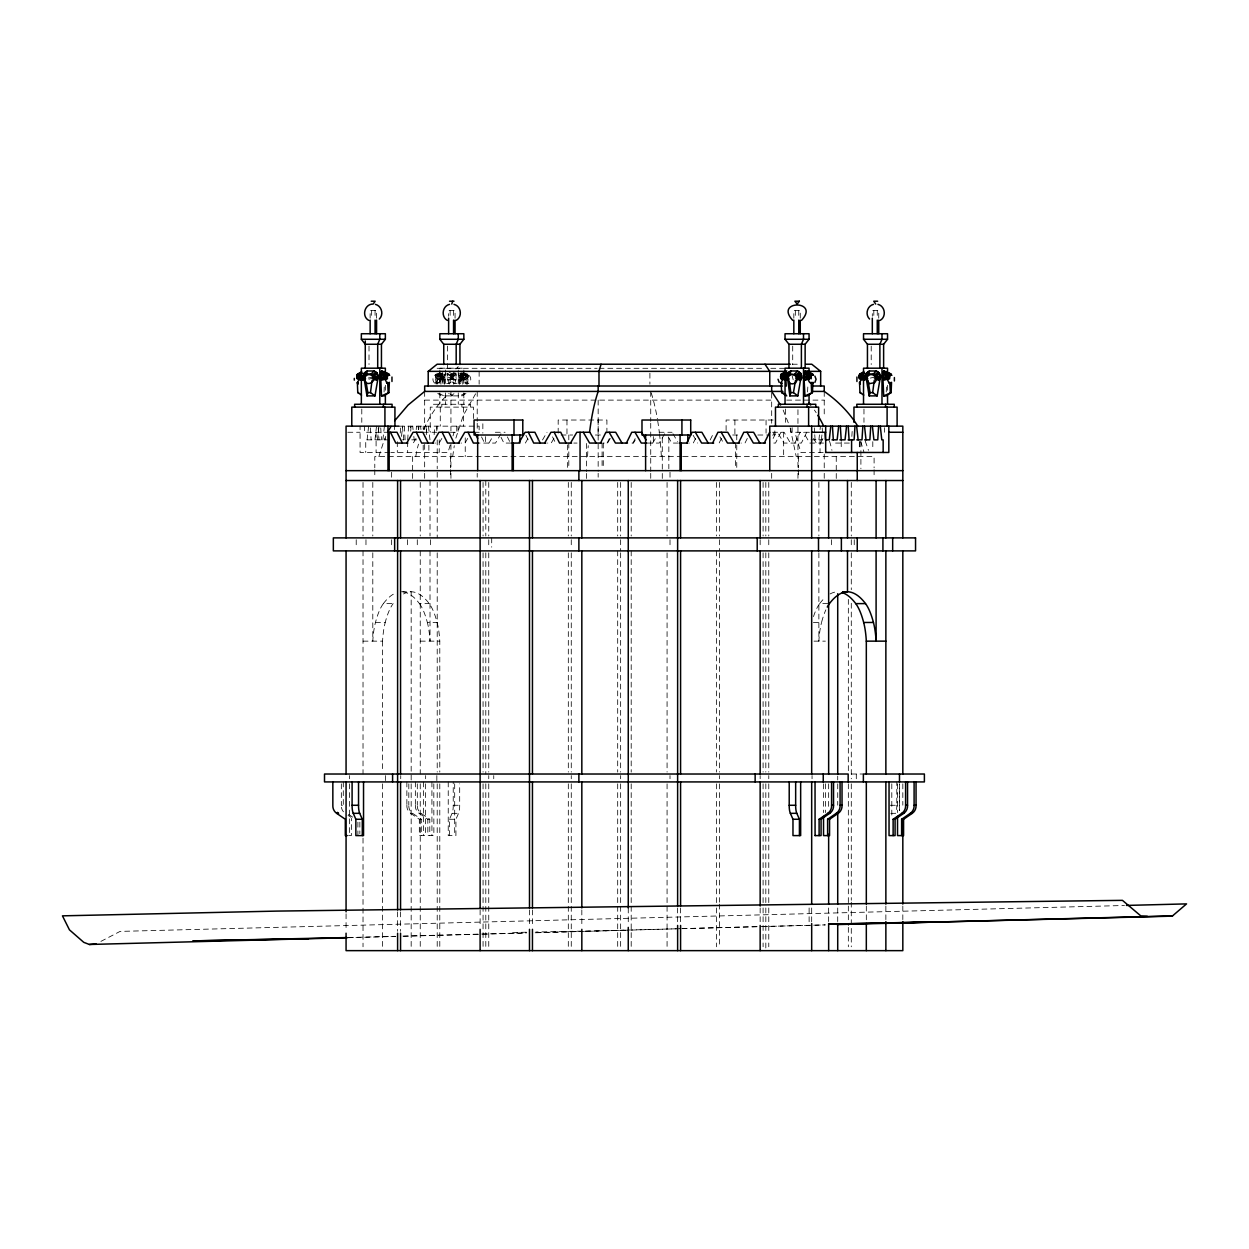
<?xml version="1.0" encoding="UTF-8"?>
<svg xmlns="http://www.w3.org/2000/svg" width="1249" height="1249" viewBox="0 0 1249 1249"><rect width="100%" height="100%" fill="white"/><g stroke="black" fill="none" stroke-linecap="round" stroke-linejoin="round"><path stroke-width="0.75" stroke-dasharray="5 3.75" d="M436.026 383.989L435.448 375.699L436.12 374.029L437.462 374.029L437.603 384.021M444.41 384.192L444.956 375.278M458.68 376.636L458.726 375.278M462.739 384.192L463.067 373.467M467.657 383.989L468.234 375.699L467.563 374.029L466.22 374.029L466.08 384.021M384.067 391.983L384.286 386.144M886.244 391.983L886.556 384.192M807.557 391.983L807.853 386.144M444.956 377.979L438.352 377.838C441.615 378.4 440.382 382.897 437.634 382.943L437.337 383.63C431.998 384.692 431.124 374.887 436.822 374.528A4.731 1.374 -90 0 1 438.087 377.448L445.003 377.307M400.242 433.013L400.679 426.174M408.564 426.174L407.689 439.851L402.475 439.851M411.03 426.174L410.702 431.295L410.218 426.174M416.229 429.594L416.448 426.174M418.696 429.594L418.915 426.174M424.114 429.594L424.332 426.174M426.252 434.714L426.799 426.174M434.152 434.714L434.683 426.174M441.131 376.636L441.303 375.278M454.683 383.771L456.588 377.979L455.713 373.467M449.702 383.989L450.577 378.806L454.261 374.029L458.742 374.029L460.943 375.699L459.054 383.1M460.6 383.771L462.38 375.278M851.849 436.432L852.38 427.876M461.865 379.228L460.803 377.448A4.731 4.528 -90 0 0 452.435 377.448C448.126 388.08 468.999 382.584 458.445 374.934M440.944 384.192L440.616 373.467M459.273 384.192L458.992 373.467M367.097 439.851L368.611 426.174M374.981 439.851L376.511 426.174M377.448 439.851L378.978 426.174M382.865 439.851L384.395 426.174M385.332 439.851L385.707 436.432M394.356 429.594L394.746 426.174M401.491 436.432L402.631 426.174M818.907 439.851L819.859 431.295M820.047 429.594L820.437 426.174M821.374 439.851L822.232 432.263M459.195 384.021L459.851 378.853L461.131 377.104L462.505 377.307M452.669 456.556L454.293 445.706M460.647 375.309L461.053 372.951L462.552 376.636M442.88 377.448C439.367 386.269 455.682 384.895 451.264 377.448A4.731 4.528 -90 0 0 442.88 377.448L445.331 374.887M444.8 379.228L438.087 377.76M378.869 456.556L384.833 438.118M455.869 438.118L463.332 415.324L476.166 392.842M450.202 445.128L447.985 452.466L390.953 452.466M452.981 435.932L454.09 432.263M443.083 383.771L441.303 377.979L442.193 373.467M444.628 383.1L442.739 375.699L444.941 374.029L449.421 374.029L453.106 378.806L453.98 383.989M449 383.771L447.095 377.979L447.985 373.467M441.178 377.307L442.88 377.76L441.818 379.228M466.861 374.528A4.731 1.374 -90 0 1 468.125 377.448L466.252 379.306L467.719 382.881L466.861 383.989L466.049 382.943C462.692 382.616 462.598 378.197 465.596 377.448A4.731 1.374 -90 0 1 466.861 374.528C472.091 375.153 472.091 383.349 466.861 383.989M449.468 835.597L449.468 819.266L452.091 813.333A8.868 2.56 -90 0 0 453.231 805.277L453.231 781.921M448.235 781.921L448.235 835.597L455.916 835.597L455.916 819.266L458.539 813.333A8.868 2.56 -90 0 0 459.679 805.277L459.679 783.857M607.092 443.067L609.387 438.43M632.946 443.067L635.257 438.43M695.584 438.43L693.273 443.067L689.635 443.067M710.166 439.976L714.006 432.263M721.438 438.43L719.127 443.067L715.864 443.067M747.292 438.43L744.997 443.067L741.344 443.067M772.803 435.355L774.333 432.263M773.147 438.43L776.222 432.263M780.875 432.263L775.504 443.067L772.241 443.067M794.817 443.067L800.187 432.263M806.745 432.263L801.374 443.067L783.872 443.067L777.565 432.263M820.687 443.067L822.982 438.43M460.943 375.699L461.49 373.467M416.011 438.43L413.294 443.067L410.015 443.067M441.865 438.43L439.148 443.067L435.511 443.067M467.719 438.43L465.018 443.067L461.365 443.067M488.983 443.067L492.59 436.885M500.943 433.809L495.525 443.067L478.039 443.067M525.345 443.067L528.046 438.43M542.503 439.976L547.015 432.263M553.9 438.43L551.199 443.067L547.546 443.067M610.277 438.43L607.576 443.067L603.439 443.067M635.241 439.976L633.43 443.067L628.528 443.067M652.743 443.067L656.349 436.885M664.702 433.809L659.285 443.067L647.279 443.067M442.63 380.305L443.832 378.853L442.833 377.698M455.947 368.986L458.227 366.597M451.045 395.886L453.965 393.7M450.748 374.809L454.371 372.171M465.955 393.435L462.146 395.886L459.726 395.886L464.753 393.435M451.326 375.309L455.261 372.951L456.072 374.029L451.623 375.699M100.904 941.387L120.091 931.395L1124.49 905.494M435.714 374.809L441.006 372.171M373.326 377.838L368.908 379.228M447.985 379.79L452.2 377.76M435.542 375.309L440.741 372.951L440.491 374.029L435.448 375.699M437.868 374.809L442.677 372.827M463.067 379.79L468.188 377.76M438.04 375.309L444.55 372.951L445.003 376.636M461.178 376.386L462.505 375.949M448.422 380.305L453.106 378.806M465.596 377.76L458.883 379.228M462.942 380.305L467.922 378.806M436.822 383.989L435.963 382.881L437.431 379.306L435.558 377.448A4.731 1.374 -90 0 1 436.822 374.528M438.134 375.699L444.691 373.467M459.132 380.305L465.877 378.853M373.186 377.104L368.393 377.979L369.72 380.305M447.095 377.979L451.888 377.104L456.588 377.979M466.876 383.021L467.719 382.881M875.362 377.104L870.569 377.979L871.459 379.79M465.221 383.1L466.049 382.943M463.348 377.979L468.297 377.104M458.726 377.979L465.502 377.104L458.68 377.307M456.728 375.949L446.955 375.949M441.303 377.979L442.849 377.838M435.386 376.386L440.304 375.949M438.196 376.386L445.003 375.949M535.165 932.784L680.065 928.71L620.581 930.24M682.001 928.631L811.772 925.244M813.708 925.181L825.386 924.885M348.518 937.531L395.152 936.313M402.927 936.11L526.766 932.862M536.414 932.613L582.659 931.395M584.594 931.348L626.982 930.24L535.821 932.004M347.191 937.734L395.761 936.453M403.536 936.25L480.974 934.236M482.91 934.174L525.486 933.065M681.985 928.663L760.813 926.602M762.764 926.555L825.011 924.931M512.699 932.488L528.186 932.176M792.256 364.224L800.078 364.224M439.835 368.19L463.847 368.19M437.119 368.299L597.147 368.299M599.052 368.299L764.981 368.299M770.789 368.299L786.433 368.299M444.628 395.886L459.054 395.886M424.66 400.117L773.553 400.117M786.698 400.117L824.231 400.117M773.084 420.023L726.106 420.023L726.106 433.138M399.102 426.174L479.132 426.143L479.132 432.263M347.815 432.263L360.071 432.263M389.095 432.263L364.396 432.263L364.396 426.143M423.208 432.263L437.025 432.263M450.374 432.263L458.118 432.263L458.118 426.143M474.308 432.263L479.226 432.263M495.307 432.263L505.08 432.263M659.066 432.263L672.071 432.263M772.569 432.263L784.107 432.263L790.43 443.067M809.383 432.263L790.773 432.263L790.773 427.673M561.082 435.011L572.667 435.011M595.383 435.011L601.362 435.011M732.679 435.011L740.61 435.011M757.815 435.011L769.306 435.011M773.958 435.011L774.848 435.011L774.848 427.517M389.376 439.851L365.738 439.851L365.738 452.466M411.748 439.851L420.367 439.851M811.023 439.851L822.357 439.851M511.2 443.067L503.893 443.067L500.833 436.885M573.775 443.067L577.054 443.067M678.379 443.067L671.837 443.067L668.231 436.885M823.575 443.067L809.742 443.067L803.419 432.263M835.597 443.067L849.82 443.067M389.875 452.466L360.071 452.466L360.071 426.143M823.185 452.466L800.906 452.466L794.817 432.263M682.204 456.556L374.794 456.556L374.794 467.829M683.109 456.556L874.097 456.556L874.097 467.829M401.413 591.761L411.171 591.761A177.686 51.365 90 0 1 429.203 603.61A71.349 20.624 -90 0 1 437.119 622.47A38.329 11.085 90 0 1 439.789 641.143L439.789 772.101M372.795 552.807L372.795 641.143A38.329 11.085 -90 0 1 375.465 622.47A71.349 20.624 -90 0 1 383.381 603.61L393.154 603.61A177.686 51.365 -90 0 1 394.59 601.768M402.943 591.885A177.686 51.365 90 0 1 419.43 603.61L429.203 603.61M813.489 616.569A71.349 20.624 90 0 1 819.687 603.61L829.461 603.61M375.465 622.47L385.223 622.47A71.349 20.624 -90 0 1 393.154 603.61M419.43 603.61A71.349 20.624 -90 0 1 427.345 622.47L437.119 622.47M813.396 622.47L821.545 622.47A71.349 20.624 90 0 1 825.854 609.871M363.022 641.143L382.569 641.143A38.329 11.085 90 0 1 385.223 622.47M420.242 641.143L439.789 641.143M813.989 641.143L825.386 641.143M851.287 774.021L862.747 774.021M341.336 783.857L341.336 805.277L343.288 805.277A8.868 8.493 -90 0 0 343.428 807.619M406.862 781.921L406.862 805.277L408.813 805.277A8.868 8.493 -90 0 0 412.623 813.333L421.288 819.266L421.288 835.597M415.355 781.921L415.355 805.277L417.307 805.277A8.868 8.493 -90 0 0 421.116 813.333L429.781 819.266L429.781 835.597M453.231 805.277L459.679 805.277M890.35 805.277L896.798 805.277L896.798 781.921M406.862 805.277A8.868 8.493 -90 0 0 410.671 813.333L412.623 813.333M415.355 805.277A8.868 8.493 -90 0 0 419.164 813.333L421.116 813.333M452.091 813.333L458.539 813.333M890.818 813.333L895.642 813.333A8.868 2.56 -90 0 0 896.798 805.277M410.671 813.333L419.336 819.266L421.288 819.266M419.164 813.333L427.829 819.266L429.781 819.266M449.468 819.266L455.916 819.266M348.627 835.597L351.359 835.597L351.359 818.345M458.68 375.949L465.487 376.386M463.379 375.949L468.297 376.386M460.834 377.838L462.38 377.979M435.386 377.104L440.351 377.979M437.634 382.943L438.461 383.1M435.963 382.881L436.807 383.021M437.806 378.853L444.55 380.305M465.549 375.699L458.883 374.029L459.132 372.951L465.643 375.309M435.76 378.806L440.741 380.305M450.577 378.806L455.261 380.305M441.178 375.949L442.505 376.386M468.234 375.699L463.192 374.029L462.942 372.951L468.141 375.309M452.06 375.699L447.61 374.029L448.422 372.951L452.357 375.309M435.495 377.76L440.616 379.79M461.006 372.827L465.815 374.809M451.482 377.76L455.713 379.79M438.945 393.435L443.957 395.886L441.537 395.886L437.728 393.435M462.676 372.171L467.969 374.809M348.533 814.317L354.31 818.282M348.034 815.316L350.922 817.283M449.312 372.171L452.934 374.809M449.718 393.7L452.638 395.886M459.851 378.853L461.053 380.305M813.583 438.43L816.284 443.067M719.939 436.885L723.561 443.067M693.179 435.355L697.691 443.067M672.977 433.809L677.489 441.522M442.739 375.699L441.818 374.029L442.63 372.951L443.036 375.309M552.542 436.885L555.618 443.067M525.923 435.355L529.763 443.067M507.375 436.885L510.451 443.067M481.521 436.885L484.596 443.067M793.193 379.79L792.178 375.949M783.154 410.078L789.727 426.393M865.276 441.131L868.477 450.311M790.164 427.845L796.222 456.556M860.717 441.443L864.043 452.466M443.832 378.853L444.488 384.021M436.338 426.174L436.853 430.733M428.454 426.174L429.984 439.851M425.987 426.174L426.658 432.263M420.57 426.174L420.96 429.594M418.103 426.174L418.477 429.594M412.685 426.174L413.076 429.594M413.825 436.432L414.215 439.851M402.334 426.174L403.864 439.851M822.201 427.876L822.529 433.013M814.317 427.876L814.645 433.013M814.754 434.714L815.082 439.851M404.286 426.174L405.144 439.851M380.742 427.876L381.491 439.851M378.26 427.876L379.025 439.851M370.375 427.876L371.14 439.851M902.824 783.857L902.824 805.183M902.824 906.04L902.824 919.623M897.531 783.826L897.531 812.584M891.802 783.826L891.802 816.424M887.539 385.27L887.539 390.968M885.869 906.04L885.869 919.623M884.511 427.673L884.511 432.263M878.75 318.167L878.75 310.377L872.317 310.377L872.317 316.216M877.266 310.377L877.266 318.167M874.097 469.718L874.097 477.227M873.816 310.377L873.816 316.216M872.801 441.662L872.801 448.859M871.209 346.082L871.209 364.505M866.322 906.04L866.322 921.559M863.965 409.032L863.965 422.334M860.904 441.865L860.904 468.734M859.718 441.865L859.718 449.546M859.343 441.6L859.343 449.078M856.299 774.021L856.299 778.752M854.238 539.74L854.238 547.171M851.287 482.442L851.287 535.977M851.287 539.74L851.287 547.171M851.287 552.823L851.287 589.684M851.287 603.267L851.287 778.752M851.287 783.857L851.287 900.217M851.287 902.168L851.287 946.773M848.336 599.395L848.336 774.021M848.336 783.857L848.336 904.104M848.336 906.04L848.336 925.431M848.336 927.383L848.336 946.773M841.233 441.662L841.233 448.859M837.72 776.097L837.72 779.969M837.72 783.857L837.72 805.183M837.72 907.976L837.72 921.559M836.252 456.556L836.252 471.591M836.252 473.465L836.252 479.116M831.6 539.74L831.6 547.171M828.649 783.857L828.649 807.119M828.649 907.976L828.649 921.559M825.464 783.826L825.464 812.584M824.231 391.421L824.231 417.463M824.231 454.058L824.231 471.404M824.231 473.324L824.231 479.116M823.528 783.826L823.528 812.584M820.031 439.851L820.031 452.466M818.876 482.442L818.876 535.977M818.876 552.807L818.876 641.143A38.329 11.085 90 0 1 821.545 622.47M812.053 775.598L812.053 778.752M811.678 907.976L811.678 923.495M809.118 907.976L809.118 923.495M800.266 318.167L800.266 310.377L793.833 310.377L793.833 318.167M798.767 310.377L798.767 318.167M798.408 456.556L798.408 467.829M798.408 469.718L798.408 477.227M797.955 409.75L797.955 471.404M797.955 473.324L797.955 479.116M795.332 310.377L795.332 318.167M792.709 346.082L792.709 364.505M792.131 427.673L792.131 432.263M785.48 409.032L785.48 422.334M783.654 432.263L783.654 456.556M771.679 393.154L771.679 423.239M771.679 473.324L771.679 479.116M768.775 482.442L768.775 535.977M768.775 539.74L768.775 547.171M768.775 552.823L768.775 772.085M768.775 775.598L768.775 778.752M768.775 783.857L768.775 906.04M768.775 907.976L768.775 946.773M766.059 420.023L766.059 433.138M765.824 482.442L765.824 535.977M765.824 552.823L765.824 772.085M765.824 783.857L765.824 906.04M765.824 907.976L765.824 950.645M763.092 482.442L763.092 535.977M763.092 552.823L763.092 772.085M763.092 783.857L763.092 906.04M763.092 907.976L763.092 946.773M760.157 539.74L760.157 547.171M760.157 775.598L760.157 778.752M760.157 907.976L760.157 923.495M736.754 435.011L736.754 439.835M736.754 444.894L736.754 468.812M735.567 443.067L735.567 468.812M734.896 420.023L734.896 435.011M719.393 482.442L719.393 535.977M719.393 539.74L719.393 550.887M719.393 552.823L719.393 772.085M719.393 775.598L719.393 778.752M719.393 783.857L719.393 902.168M719.393 904.104L719.393 946.773M716.442 482.442L716.442 535.977M716.442 550.887L716.442 772.085M716.442 783.857L716.442 906.04M716.442 907.976L716.442 946.773M680.58 907.976L680.58 923.495M677.629 907.976L677.629 923.495M670.01 472.309L670.01 477.243M670.01 539.74L670.01 547.171M670.01 775.598L670.01 778.752M668.839 438.024L668.839 468.734M667.075 482.442L667.075 535.977M667.075 552.823L667.075 772.085M667.075 783.857L667.075 946.773M662.282 437.868L662.282 471.591M662.282 473.465L662.282 479.116M653.336 436.619L653.336 443.067M650.729 391.421L650.729 421.319M650.729 423.239L650.729 471.404M650.729 473.324L650.729 479.116M649.902 373.201L649.902 384.177M631.198 482.442L631.198 535.977M631.198 550.887L631.198 772.085M631.198 783.857L631.198 946.773M628.263 907.976L628.263 925.431M620.644 482.442L620.644 535.977M620.644 539.74L620.644 550.887M620.644 552.823L620.644 772.085M620.644 775.598L620.644 778.752M620.644 783.857L620.644 946.773M617.693 482.442L617.693 535.977M617.693 550.887L617.693 772.085M617.693 783.857L617.693 946.773M606.905 433.138L606.905 420.023L558.178 420.023L558.178 433.138M603.283 443.067L603.283 468.812M602.096 443.067L602.096 468.812M598.162 400.117L598.162 471.404M598.162 473.324L598.162 477.18M598.115 420.023L598.115 435.011M586.608 443.473L586.608 471.591M586.608 473.465L586.608 479.116M581.831 909.928L581.831 927.383M571.261 482.442L571.261 535.977M571.261 539.74L571.261 547.171M571.261 552.823L571.261 772.085M571.261 775.598L571.261 778.752M571.261 783.857L571.261 946.773M568.81 435.011L568.81 439.835M568.81 443.067L568.81 468.812M568.311 482.442L568.311 535.977M568.311 552.823L568.311 772.085M568.311 783.857L568.311 950.645M567.639 444.894L567.639 468.812M566.968 420.023L566.968 435.011M532.449 909.928L532.449 927.383M529.498 909.928L529.498 927.383M493.745 775.598L493.745 778.752M491.7 537.882L491.7 547.171M488.749 482.442L488.749 535.977M488.749 539.74L488.749 547.171M488.749 552.823L488.749 772.085M488.749 775.598L488.749 778.752M488.749 783.857L488.749 946.773M485.799 480.522L485.799 535.977M485.799 552.823L485.799 774.021M485.799 783.857L485.799 946.773M485.393 436.619L485.393 443.067M483.066 482.442L483.066 535.977M483.066 552.823L483.066 772.085M483.066 783.857L483.066 946.773M482.848 423.77L482.848 433.138M480.116 909.928L480.116 927.383M479.132 371.359L479.132 384.177M477.212 391.421L477.212 421.319M477.212 423.239L477.212 430.952M477.212 473.324L477.212 477.18M473.418 418.54L473.418 407.127L430.265 407.127L430.218 432.263M470.561 407.127L470.561 404.27L433.122 404.27L433.122 407.127M465.237 437.868L465.237 456.556M463.847 370.079L463.847 383.381M463.847 392.873L463.847 404.27M463.41 407.127L463.41 426.143M461.88 404.27L461.88 407.127M458.274 370.079L458.274 383.381M458.274 392.873L458.274 404.27M456.775 426.143L456.775 432.263M455.058 318.167L455.058 310.377L448.625 310.377L448.625 316.216M454.683 783.826L454.683 835.597M453.559 310.377L453.559 318.167M453.668 373.201L453.668 384.177M450.936 391.421L450.936 430.952M450.936 444.425L450.936 471.404M450.936 473.324L450.936 479.116M450.483 456.556L450.483 467.829M450.483 469.718L450.483 477.227M450.124 310.377L450.124 316.216M447.501 346.082L447.501 368.19M445.409 370.079L445.409 383.381M445.409 392.873L445.409 404.27M441.803 404.27L441.803 407.127M440.272 407.127L440.272 426.143M439.835 370.079L439.835 383.381M439.835 392.873L439.835 404.27M439.789 783.857L439.789 950.645M439.226 439.851L439.226 452.466M437.212 426.143L437.212 429.203M437.212 439.945L437.212 468.734M437.212 472.309L437.212 477.243M437.212 482.442L437.212 537.882M437.212 552.823L437.212 772.085M437.212 783.857L437.212 946.773M436.838 775.598L436.838 781.921M433.809 783.826L433.871 835.597L427.829 835.597L427.829 819.266M431.92 781.921L431.92 835.597M430.39 539.74L430.39 547.171M430.015 480.522L430.015 535.977M430.015 550.887L430.015 641.143A38.329 11.085 90 0 0 427.345 622.47M428.875 445.253L428.875 452.466M425.644 775.598L425.644 778.752M425.378 783.826L425.378 835.597L419.336 835.597L419.336 819.266M424.66 391.421L424.66 429.016M424.66 444.425L424.66 471.404M424.66 473.324L424.66 479.116M423.427 781.921L423.427 835.597M423.208 426.143L423.208 429.203M423.208 445.128L423.208 452.466M420.242 482.442L420.242 535.977M420.242 550.887L420.242 774.021M420.242 783.857L420.242 946.773M417.291 539.74L417.291 547.171M417.307 783.857L417.307 805.277M412.638 456.556L412.638 471.591M412.638 473.465L412.638 479.116M411.171 779.969L411.171 591.761A177.686 51.365 -90 0 0 403.521 593.962M411.171 783.857L411.171 946.773M408.813 783.857L408.813 805.277M407.658 441.662L407.658 452.466M407.517 539.74L407.517 547.171M400.726 775.598L400.726 778.752M400.554 911.864L400.554 931.254M397.604 911.864L397.604 931.254M397.307 441.662L397.307 452.466M391.64 472.309L391.64 477.243M391.64 539.74L391.64 547.171M385.363 385.27L385.363 390.968M385.519 775.598L385.519 781.921M382.569 641.143L382.569 772.101M382.569 783.857L382.569 950.645M376.573 318.167L376.573 310.377L370.141 310.377L370.141 318.167M376.09 432.263L376.09 452.466M375.075 310.377L375.075 318.167M374.794 469.718L374.794 477.227M372.795 482.442L372.795 535.977M371.64 310.377L371.64 318.167M369.017 346.082L369.017 364.505M365.973 539.74L365.973 547.171M363.022 482.442L363.022 535.977M363.022 550.887L363.022 774.021M363.022 838.157L363.022 946.773M361.788 409.032L361.788 422.334M359.853 822.17L359.853 833.676M357.901 822.17L357.901 835.597M356.215 539.74L356.215 547.171M349.423 775.598L349.423 778.752M349.47 783.826L349.408 835.597M346.067 913.8L346.067 931.254M343.288 781.921L343.288 805.277M819.687 603.61A177.686 51.365 90 0 1 825.542 597.178M830.07 593.962A177.686 51.365 90 0 1 834.644 592.167M587.545 456.556A110.302 31.881 -90 0 1 588.248 445.69M814.41 410.078A110.302 105.587 -90 0 1 816.159 412.685M829.508 441.131A110.302 105.587 -90 0 1 831.943 450.311M651.182 392.81A110.302 31.881 -90 0 1 657.38 418.946M657.677 420.772A110.302 31.881 -90 0 1 659.3 432.185M659.472 433.653A110.302 31.881 -90 0 1 661.346 456.556M383.381 603.61A177.686 51.365 -90 0 1 395.277 593.213M415.761 456.556A110.302 105.587 90 0 1 418.477 444.16M423.77 429.281A110.302 105.587 90 0 1 448.656 393.529M343.459 811.788A8.868 8.493 -90 0 1 341.336 805.277M899.483 810.663L899.483 783.826L899.421 810.663"/><path stroke-width="1.5" d="M803.888 376.636L803.934 375.278M380.57 373.467L381.491 395.886L383.911 395.886L388.954 392.608L389.345 382.303M882.746 373.467L883.683 395.886L886.103 395.886L891.13 392.608L891.536 382.303M804.091 379.228L804.934 395.886L807.354 395.886L812.428 392.608L812.958 382.256M380.711 380.305L387.455 378.806L387.237 377.448A4.731 1.374 -90 0 1 389.032 374.887M882.887 380.305L889.631 378.806L889.429 377.448A4.731 1.374 -90 0 1 891.208 374.887M377.807 379.228L374.997 395.886L366.987 395.886L364.365 380.305L365.52 378.806L364.24 376.386L366.675 374.029L371.14 374.029C380.804 379.665 363.927 390.234 364.833 377.448A4.731 4.528 -90 0 1 373.201 377.448L378.447 377.307M378.322 377.979L373.217 377.76L377.432 379.79L378.322 375.278M786.339 376.636L786.511 375.278M800.921 373.467L801.796 377.979L800.468 380.305L795.785 378.806L797.049 376.386L795.956 374.809L790.149 374.029L787.729 376.386L788.822 381.039M854.972 426.174L854.097 439.851L848.133 439.851M862.856 426.174L861.982 439.851L856.798 439.851M870.74 426.174L869.866 439.851L864.683 439.851M879.983 379.228L877.173 395.886L869.163 395.886L866.541 380.305L867.696 378.806L866.416 376.386L868.851 374.029L873.316 374.029C876.47 375.418 877.079 380.196 874.753 382.678L869.46 383.63L867.618 381.054M880.623 377.307L875.393 377.76L879.608 379.79L880.498 375.278M878.625 426.174L877.75 439.851L873.91 439.851L872.395 426.174M362.194 380.305L357.23 378.853L356.839 377.104L357.557 374.029L361.695 371.749M389.329 382.943L388.501 383.989L386.675 382.647L385.192 379.306L387.221 377.916L387.799 374.029L389.719 375.309M786.245 386.144L785.949 380.305L780.968 378.806L780.594 376.386L781.328 374.029L786.839 370.984M785.949 380.305L785.824 373.467M813.349 375.309L811.428 374.029L810.804 377.76L804.2 379.79L804.2 373.467M864.37 380.305L859.406 378.853L859.015 377.104L859.749 374.029L863.871 371.749M890.818 382.756L890.693 383.989L888.851 382.647L887.368 379.306L889.397 377.916L889.975 374.029L891.911 375.309M830.788 426.174L829.258 439.851L825.433 439.851L824.996 433.013M838.672 426.174L837.142 439.851L831.975 439.851M846.557 426.174L845.027 439.851L839.859 439.851M374.997 395.886L370.485 392.608L372.03 380.57M877.173 395.886L872.676 392.608L874.222 380.57M800.468 380.305L797.846 395.886L793.458 392.608L795.488 380.523M354.294 378.369L354.294 380.149M366.675 374.029L367.268 370.984L374.075 370.984L376.995 372.951L378.494 376.636M790.149 374.029L790.758 370.984L797.565 370.984L801.28 374.029L796.831 375.699M868.851 374.029L869.46 370.984L876.267 370.984L879.171 372.951L880.67 376.636M381.273 371.515L380.461 374.029L387.128 375.699M780.922 374.809L786.214 372.171L785.699 374.029L780.656 375.699M804.902 371.515L804.091 374.029L810.757 375.699M883.449 371.515L882.637 374.029L889.319 375.699M366.987 395.886L367.846 392.608L366.098 382.256M869.163 395.886L870.022 392.608L867.993 380.523M894.378 380.976L894.378 377.541M601.05 364.224L598.989 371.359L598.989 386.003M797.846 395.886L789.836 395.886L790.804 392.608L789.477 382.303M364.365 380.305L363.037 377.979L363.927 373.467M789.836 395.886L787.838 380.305L786.511 377.979L787.401 373.467M866.541 380.305L865.214 377.979L866.103 373.467M363.927 379.79L364.599 377.76M786.386 377.307L788.088 377.76L787.026 379.228M866.103 379.79L866.79 377.76M451.748 304.069L452.747 301.212M391.967 381.491L391.967 377.026M856.923 377.026L856.923 381.491M600.55 443.067L605.906 432.263L615.695 432.263L622.002 443.067M626.405 443.067L631.775 432.263L641.549 432.263L646.061 439.976M686.731 443.067L692.102 432.263L701.876 432.263L708.199 443.067M712.586 443.067L717.956 432.263L727.73 432.263L734.053 443.067M738.44 443.067L743.811 432.263L753.584 432.263L759.907 443.067M764.31 443.067L769.665 432.263M389.157 374.029L381.585 370.984L380.976 372.171L387.393 374.809M812.771 374.029L805.215 370.984L804.606 372.171L811.023 374.809M891.333 374.029L883.761 370.984L883.152 372.171L889.585 374.809M387.705 432.185L390.984 426.393M406.752 443.067L413.06 432.263L422.849 432.263L428.204 443.067M432.607 443.067L438.93 432.263L448.703 432.263L454.074 443.067M458.461 443.067L464.784 432.263L474.558 432.263L477.633 438.43M544.642 443.067L550.965 432.263L560.739 432.263L566.109 443.067M570.512 443.067L576.819 432.263L589.825 432.263L596.148 443.067M814.894 382.428L816.081 379.259L814.894 376.09M394.668 420.772L408.08 405.051L424.66 391.421L782.936 391.421M379.321 319.041C383.989 314.592 381.71 305.88 375.434 304.366M366.222 371.515L363.553 374.029L364.474 375.699M789.711 371.515L787.026 374.029L787.947 375.699M868.398 371.515L865.729 374.029L866.65 375.699M381.445 344.256L385.363 339.275L385.363 333.733L361.351 333.733L361.351 339.275L365.27 344.256L381.445 344.256L381.445 368.19M459.929 364.505L459.929 344.256L463.847 339.275L463.847 333.733L439.835 333.733L439.835 339.275L443.754 344.256L443.754 364.505M805.137 368.19L805.137 344.256L809.055 339.275L809.055 333.733L785.043 333.733L785.043 339.275L788.962 344.256L788.962 368.19M883.621 368.19L883.621 344.256L887.539 339.275L887.539 333.733L863.527 333.733L863.527 339.275L867.446 344.256L867.446 368.19M787.838 380.305L789.04 378.853L788.088 377.448A4.731 4.528 -90 0 1 796.472 377.448L797.362 379.306L795.832 382.647C793.802 384.286 789.149 384.708 788.868 381.226M371.14 374.029L374.075 370.984M794.629 374.029L797.565 370.984M873.316 374.029L876.267 370.984M837.064 924.572L1166.347 916.298L1172.53 915.892L1186.55 903.886L1126.426 905.431M428.22 386.003L428.22 371.359L437.119 364.224L790.305 364.224M456.104 320.431C462.676 316.918 461.271 306.052 453.996 304.366M801.483 320.431C820.546 299.869 773.724 299.869 792.787 320.431M880.061 320.431C886.634 316.918 885.229 306.052 877.953 304.366M372.467 374.809L376.105 372.171L375.137 371.515M795.956 374.809L799.579 372.171L798.611 371.515M874.659 374.809L878.281 372.171L877.313 371.515M363.037 377.979L364.286 377.104M865.214 377.979L866.463 377.104M819.11 835.597L819.11 819.266L827.775 813.333A8.868 8.493 -90 0 0 831.584 805.277L831.584 781.921M819.11 819.266L821.061 819.266L829.726 813.333A8.868 8.493 -90 0 0 833.536 805.277L833.536 781.921M827.619 835.597L827.619 819.266L836.268 813.333A8.868 8.493 -90 0 0 840.077 805.277L840.077 781.921M827.619 819.266L829.555 819.266L838.22 813.333A8.868 8.493 -90 0 0 842.029 805.277L842.029 781.921M893.129 835.597L893.129 819.266L901.794 813.333A8.868 8.493 -90 0 0 905.603 805.277L905.603 781.921M893.129 819.266L895.08 819.266L903.745 813.333A8.868 8.493 -90 0 0 907.555 805.277L907.555 781.921M901.622 835.597L901.622 819.266L910.287 813.333A8.868 8.493 -90 0 0 914.096 805.277L914.096 781.921M901.622 819.266L903.573 819.266L912.238 813.333A8.868 8.493 -90 0 0 916.048 805.277L916.048 781.921M373.045 375.309L376.995 372.951M796.534 375.309L800.468 372.951M875.237 375.309L879.171 372.951M367.268 370.984L365.254 372.171L365.348 374.809M790.758 370.984L788.728 372.171L788.822 374.809M869.46 370.984L867.431 372.171L867.524 374.809M357.167 374.809L361.133 372.827M859.343 374.809L863.309 372.827M381.491 395.886L388.954 392.608M883.683 395.886L891.13 392.608M804.934 395.886L812.428 392.608M356.98 375.309L362.194 372.951M780.75 375.309L785.949 372.951M859.171 375.309L864.37 372.951M449.499 304.366C442.224 306.052 440.835 316.918 447.407 320.431M873.457 304.366C867.181 305.88 864.901 314.592 869.569 319.041M373.342 375.699L377.432 373.467M875.518 375.699L879.608 373.467M356.902 375.699L361.945 374.029M859.078 375.699L864.121 374.029M380.57 379.79L387.174 377.76M882.746 379.79L889.35 377.76M782.03 383.989L781.187 382.881L782.639 379.306L780.766 377.448A4.731 1.374 -90 0 1 781.062 375.918M358.198 383.989L357.386 382.943L359.119 379.415L356.949 377.448A4.731 1.374 -90 0 1 357.682 374.887M860.389 383.989L859.562 382.943L861.295 379.415L859.125 377.448A4.731 1.374 -90 0 1 859.858 374.887M804.34 380.305L809.399 379.212M386.831 383.021L387.658 382.881M889.007 383.021L889.834 382.881M812.084 383.021L812.927 382.881L812.069 383.989L811.257 382.943C807.9 382.616 807.806 378.197 810.804 377.448A4.731 1.374 -90 0 1 812.599 374.887M810.429 383.1L811.257 382.943M380.305 377.979L387.081 377.104M803.934 377.979L810.71 377.104L803.903 377.307M882.481 377.979L889.257 377.104M373.576 376.386L378.447 375.949M797.049 376.386L801.936 375.949M786.511 377.979L788.057 377.838M875.752 376.386L880.623 375.949M356.824 376.386L361.757 375.949M780.594 376.386L785.512 375.949M859.015 376.386L863.933 375.949M1147.331 916.298L1140.852 915.939L1122.445 900.357L276.825 911.099L62.45 915.845L69.444 929.834L83.761 942.339L89.382 944.478L96.079 943.901M346.582 937.577L192.846 940.903L308.331 938.748M89.382 944.478L347.191 937.734M902.605 922.917L1172.53 915.892M935.376 921.84L828.68 924.166L941.73 921.84M371.234 301.212L375.122 301.212L373.186 304.069C364.599 303.726 361.258 316.45 368.83 320.431M449.515 301.212L453.996 301.212M877.657 301.212L873.769 301.212L875.705 304.069M361.351 339.275L385.363 339.275M439.835 339.275L463.847 339.275M785.043 339.275L809.055 339.275M863.527 339.275L887.539 339.275M443.754 344.256L459.929 344.256M788.962 344.256L805.137 344.256M867.446 344.256L883.621 344.256M805.917 364.224L811.772 364.224L820.671 371.359L820.671 386.003M428.22 371.359L786.121 371.359M807.947 371.359L820.671 371.359M357.557 374.029L358.916 374.029M781.328 374.029L782.67 374.029M859.749 374.029L861.092 374.029M782.499 386.003L424.66 386.003L424.66 391.421M811.585 386.003L824.231 386.003L824.231 391.421C837.611 400.71 849.351 412.498 857.907 426.393M812.974 391.421L824.231 391.421M357.355 382.303L357.76 392.608L358.557 392.608M367.846 392.608L370.485 392.608M781.14 382.256L781.671 392.608L785.824 394.247M790.804 392.608L793.458 392.608M859.546 382.303L859.936 392.608L860.733 392.608M870.022 392.608L872.676 392.608M398.837 426.143L346.067 426.143L346.067 537.882M387.986 432.263L396.979 432.263L402.35 443.067M811.678 432.263L825.683 432.263M888.82 432.263L902.824 432.263M407.83 443.067L395.808 443.067L390.437 432.263M433.684 443.067L421.662 443.067L416.292 432.263M459.538 443.067L447.517 443.067L442.146 432.263M478.289 443.067L473.387 443.067L468.016 432.263M512.137 443.067L518.788 443.067L525.111 432.263L534.884 432.263L540.255 443.067M545.719 443.067L533.713 443.067L528.343 432.263M571.589 443.067L559.568 443.067L554.197 432.263M601.628 443.067L589.606 443.067L583.283 432.263M627.482 443.067L615.46 443.067L609.137 432.263M646.795 443.067L641.315 443.067L635.007 432.263M680.081 443.067L687.809 443.067M713.663 443.067L701.641 443.067L695.318 432.263M739.517 443.067L727.496 443.067L721.188 432.263M765.387 443.067L753.366 443.067L747.043 432.263M825.589 452.466L888.82 452.466L888.82 426.143M346.067 470.654L902.824 470.654M346.067 480.522L902.824 480.522M842.607 591.761L847.493 591.761A177.686 51.365 -90 0 1 865.51 603.61A71.349 20.624 90 0 1 873.441 622.47A38.329 11.085 90 0 1 876.095 641.143L876.095 550.887M842.326 592.604A177.686 51.365 -90 0 1 855.737 603.61L865.51 603.61M855.737 603.61A71.349 20.624 90 0 1 863.668 622.47L873.441 622.47M863.668 622.47A38.329 11.085 -90 0 1 866.322 641.143L885.869 641.143M352.093 781.921L352.093 805.277L358.541 805.277A8.868 2.56 -90 0 0 359.696 813.333L362.304 819.266L362.304 835.597M789.212 781.921L789.212 805.277L795.66 805.277A8.868 2.56 -90 0 0 796.815 813.333L799.422 819.266L799.422 835.597M831.584 805.277L833.536 805.277M840.077 805.277L842.029 805.277M905.603 805.277L907.555 805.277M914.096 805.277L916.048 805.277M332.843 781.921L332.843 805.277A8.868 8.493 -90 0 0 336.652 813.333L338.604 813.333M352.093 805.277A8.868 2.56 -90 0 0 353.248 813.333L359.696 813.333M789.212 805.277A8.868 2.56 -90 0 0 790.367 813.333L796.815 813.333M827.775 813.333L829.726 813.333M836.268 813.333L838.22 813.333M901.794 813.333L903.745 813.333M910.287 813.333L912.238 813.333M353.248 813.333L355.856 819.266L362.304 819.266M790.367 813.333L792.974 819.266L799.422 819.266M347.269 835.597L345.317 835.597L345.317 819.266L336.652 813.333M815.035 835.597L821.061 835.597L821.061 819.266M880.498 377.979L875.377 377.448A4.731 4.528 -90 0 0 867.009 377.448L867.306 379.306M882.45 375.949L889.241 376.386M803.903 375.949L810.695 376.386M380.274 375.949L387.065 376.386M780.609 377.104L785.559 377.979M859.562 382.943L860.405 383.1M357.386 382.943L358.229 383.1M797.003 377.104L801.796 377.979M781.187 382.881L782.015 383.021M874.441 378.853L879.171 380.305M372.264 378.853L376.995 380.305M865.089 375.949L866.416 376.386M786.386 375.949L787.729 376.386M362.913 375.949L364.24 376.386M882.887 372.951L889.397 375.309M804.34 372.951L810.851 375.309M380.711 372.951L387.221 375.309M859.125 377.76L864.246 379.79M780.703 377.76L785.824 379.79M356.933 377.76L362.054 379.79M796.69 377.76L800.921 379.79M883.761 370.984L889.975 374.029M805.215 370.984L811.428 374.029M381.585 370.984L387.799 374.029M886.134 371.515L890.412 374.138M813.177 374.809L807.276 370.984M383.958 371.515L388.22 374.138M781.671 392.608L786.745 395.886M859.936 392.608L863.715 395.059M357.76 392.608L361.539 395.059M779.204 382.428L778.018 379.259M764.981 364.224L769.759 371.359L769.759 386.003M780.563 405.051L771.679 391.421L771.679 386.003M807.588 371.515L808.15 372.951M886.431 372.171L886.696 372.951M384.255 372.171L384.52 372.951M810.804 377.76L811.101 378.853M866.541 372.951L866.947 375.309M787.838 372.951L788.244 375.309M364.365 372.951L364.77 375.309M880.28 426.174L881.794 439.851L883.152 439.851L883.152 452.466M864.511 426.174L866.025 439.851M856.627 426.174L858.141 439.851M848.212 426.174L849.086 439.851M840.327 426.174L841.201 439.851M832.443 426.174L833.317 439.851M889.803 382.256L890.334 392.608M387.627 382.256L388.158 392.608M811.226 382.303L811.631 392.608M903.573 819.266L903.573 835.597L897.531 835.597L897.531 816.424M902.824 537.882L902.824 426.143L769.759 426.143L769.759 470.654M902.824 550.887L902.824 774.021M902.824 818.766L902.824 904.104M902.824 921.559L902.824 950.645L346.067 950.645L346.067 933.19M899.483 774.021L899.483 781.921M897.11 426.143L897.11 407.127L853.957 407.127L853.957 422.334M895.08 819.266L895.08 835.597L889.038 835.597L889.038 781.921M894.253 407.127L894.253 404.27L856.814 404.27L856.814 407.127M892.676 537.882L892.676 550.887M887.539 371.983L887.539 368.19L863.527 368.19L863.527 404.27M887.539 394.778L887.539 404.27M887.102 407.127L887.102 426.143M885.869 480.522L885.869 537.882M885.869 550.887L885.869 774.021M885.869 781.921L885.869 904.104M885.869 921.559L885.869 950.645M885.572 404.27L885.572 407.127M882.918 537.882L882.918 550.887M881.981 333.733L881.981 339.275L879.874 344.256L879.874 368.19M881.981 368.19L881.981 404.27M878.75 320.103L878.75 333.733M877.266 320.103L877.266 333.733M876.095 480.522L876.095 537.882M872.317 318.167L872.317 333.733M866.322 641.143L866.322 774.021M866.322 781.921L866.322 904.104M866.322 923.495L866.322 950.645M863.371 781.921L863.371 774.021L924.385 774.021L924.385 781.921L324.506 781.921L324.506 774.021L848.165 774.021L848.165 781.921M857.251 452.466L857.251 480.522M857.251 537.882L857.251 550.887M851.584 439.851L851.584 452.466M847.493 480.522L847.493 537.882M847.493 550.887L847.493 591.761A177.686 51.365 90 0 0 829.461 603.61A71.349 20.624 90 0 0 827.26 607.076M841.373 537.882L841.373 550.887M837.72 593.712L837.72 774.146M837.72 812.943L837.72 904.104M837.72 923.495L837.72 950.645M829.555 819.266L829.555 835.597L823.528 835.597L823.528 816.424M828.649 480.522L828.649 537.882M828.649 550.887L828.649 774.021M828.649 834.285L828.649 904.104M828.649 923.495L828.649 950.645M825.683 426.143L825.683 452.466M823.247 774.021L823.247 781.921M818.626 426.143L818.626 407.127L775.473 407.127L775.473 426.143M818.501 537.882L818.501 550.887M815.769 407.127L815.769 404.27L778.33 404.27L778.33 407.127M815.035 781.921L815.082 835.597M811.678 426.143L811.678 537.882M811.678 550.887L811.678 774.021M811.678 781.921L811.678 904.104M811.678 923.495L811.678 950.645M809.055 371.983L809.055 368.19L785.043 368.19L785.043 404.27M809.055 394.778L809.055 404.27M808.618 407.127L808.618 426.143M807.088 404.27L807.088 407.127M803.497 333.733L803.497 339.275L801.39 344.256L801.39 368.19M803.497 368.19L803.497 404.27M800.656 781.921L800.656 835.597L792.974 835.597L792.974 819.266M800.266 320.103L800.266 333.733M798.767 320.103L798.767 333.733M795.66 781.921L795.66 805.277M793.833 320.103L793.833 333.733M760.157 480.522L760.157 537.882M760.157 550.887L760.157 774.021M760.157 781.921L760.157 906.04M760.157 925.431L760.157 950.645M757.206 537.882L757.206 550.887M755.145 774.021L755.145 781.921M687.809 435.011L687.809 441.443M681.923 420.023L681.923 435.011M681.251 443.067L681.251 470.654M680.58 480.522L680.58 537.882M680.58 550.887L680.58 774.021M680.58 781.921L680.58 906.04M680.58 925.431L680.58 950.645M680.081 435.011L680.081 470.654M677.629 480.522L677.629 906.04M677.629 925.431L677.629 950.645M645.608 435.011L645.608 470.654M628.263 480.522L628.263 907.976M628.263 927.383L628.263 950.645M598.162 386.003L598.162 391.421A110.302 31.881 -90 0 0 589.59 432.185M581.831 480.522L581.831 537.882M581.831 550.887L581.831 774.021M581.831 781.921L581.831 907.976M581.831 929.318L581.831 950.645M580.051 432.263L580.051 470.654M578.88 470.654L578.88 480.522M578.88 537.882L578.88 550.887M578.88 774.021L578.88 781.921M532.449 480.522L532.449 537.882M532.449 550.887L532.449 774.021M532.449 781.921L532.449 907.976M532.449 929.318L532.449 950.645M529.498 480.522L529.498 907.976M529.498 929.318L529.498 950.645M519.865 435.011L519.865 443.067M513.995 420.023L513.995 435.011M513.323 443.067L513.323 470.654M512.137 435.011L512.137 470.654M480.116 480.522L480.116 907.976M480.116 929.318L480.116 950.645M477.664 435.011L477.664 470.654M458.274 333.733L458.274 339.275L456.182 344.256L456.182 364.505M455.058 320.103L455.058 333.733M453.559 320.103L453.559 333.733M448.625 318.167L448.625 333.733M400.554 480.522L400.554 537.882M400.554 550.887L400.554 774.021M400.554 781.921L400.554 909.928M400.554 933.19L400.554 950.645M397.604 480.522L397.604 909.928M397.604 933.19L397.604 950.645M394.934 426.143L394.934 407.127L351.781 407.127L351.781 426.143M394.653 537.882L394.653 550.887M392.592 774.021L392.592 781.921M392.077 407.127L392.077 404.27L354.638 404.27L354.638 407.127M389.173 432.263L389.173 470.654M387.986 426.143L387.986 470.654M385.363 371.983L385.363 368.19L361.351 368.19L361.351 404.27M385.363 394.778L385.363 404.27M384.926 407.127L384.926 426.143M383.396 404.27L383.396 407.127M379.79 333.733L379.79 339.275L377.698 344.256L377.698 368.19M379.79 368.19L379.79 404.27M376.573 320.103L376.573 333.733M375.075 320.103L375.075 333.733M370.141 320.103L370.141 333.733M365.27 340.93L365.27 368.19M363.537 781.921L363.537 835.597L355.856 835.597L355.856 819.266M358.541 781.921L358.541 805.277M346.067 550.887L346.067 774.021M346.067 781.921L346.067 911.864M808.727 402.615A110.302 105.587 -90 0 1 810.695 405.051M817.845 415.324A110.302 105.587 -90 0 1 823.825 426.393M781.499 374.887A4.731 1.374 -90 0 1 782.561 374.887M337.995 812.865A8.868 8.493 -90 0 1 337.433 812.365M799.376 301.212L797.143 304.069L794.895 301.212L799.376 301.212M522.785 420.023L474.058 420.023L474.058 435.011L522.785 435.011L522.785 420.023M690.713 420.023L641.986 420.023L641.986 435.011L690.713 435.011L690.713 420.023M915.548 537.882L333.342 537.882L333.342 550.887L915.548 550.887L915.548 537.882M863.965 377.979L859.015 377.104L863.965 377.979M361.788 377.979L356.839 377.104L361.788 377.979"/></g></svg>
